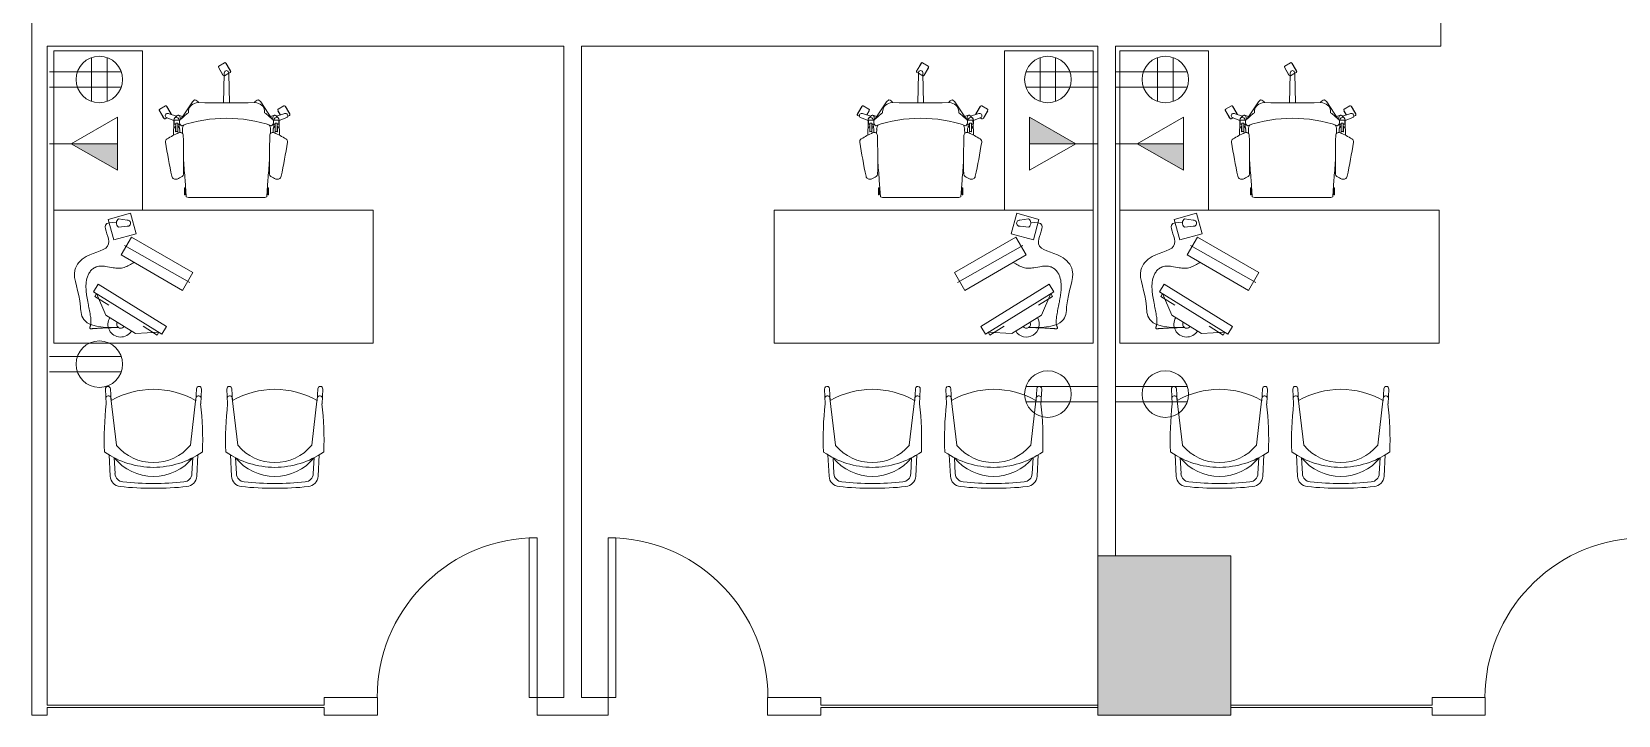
# Model space of a CAD drawing. Header units: inches. Extents: x 1 to 4591, y -953 to 1388.
# Drawn here: x 3631.3 to 3989.2, y -341.2 to -186.9 of the extents above; entities that cross this region are included whole.
import ezdxf

# ---------------------------------------------------------------- set-up
doc = ezdxf.new("R2010")
doc.units = ezdxf.units.IN
doc.header["$MEASUREMENT"] = 0
for name, color, linetype, lineweight in [('4th Floor Revit Background_dwg', 8, 'Continuous', 9), ('8309_BB$0$BB_COL_FILL', 7, 'Continuous', 9), ('A-ANNO-NOTE', 131, 'Continuous', 20), ('A-DOOR', 31, 'Continuous', 9), ('A-EXIST-WALL-INT', 7, 'Continuous', 9), ('A-WALL', 113, 'Continuous', 50), ('I-FURN', 30, 'Continuous', 9), ('I-WALL', 2, 'Continuous', 9)]:
    doc.layers.add(name, color=color, linetype=linetype, lineweight=lineweight)

# ---------------------------------------------------------------- blocks, each defined once
blk = doc.blocks.new('Single-Flush - 36_ x 96_-1532445-4th Floor New Construction - Tel_Data_Elec Plan')
at = {"layer": 'A-DOOR', "color": 250, "lineweight": 20}
for p, q in [((16.25, 2), (16.25, 38.02)), ((18, 38.02), (16.25, 38.02)), ((18, 2), (18, 38.02)), ((18, 2), (16.25, 2))]:
    blk.add_line(p, q, dxfattribs=at)
at = {"layer": 'A-DOOR'}
blk.add_arc((18, 2), 36.07, 92.7812, 180, dxfattribs=at)
blk = doc.blocks.new('Single-Flush - 36_ x 96_-1525938-4th Floor New Construction - Tel_Data_Elec Plan')
at = {"layer": 'A-DOOR', "color": 250, "lineweight": 20}
for p, q in [((16.25, -2), (16.25, -38.02)), ((18, -2), (16.25, -2)), ((18, -2), (18, -38.02)), ((18, -38.02), (16.25, -38.02))]:
    blk.add_line(p, q, dxfattribs=at)
at = {"layer": 'A-DOOR'}
blk.add_arc((18, -2), 36.07, 180, 267.2188, dxfattribs=at)
blk = doc.blocks.new('Office Desk Groups - Office Desk 1-562618-4th Floor New Construction - Tel_Data_Elec Plan')
at = {"layer": 'I-FURN'}
for p, q in [((-36, 36), (-36, 0)), ((-16, 36), (-36, 36)), ((-16, 0), (-16, 36)), ((2.22, 30.42), (1.16, 32.26)), ((1.23, 32.53), (2.52, 33.28)), ((2.79, 33.2), (3.85, 31.37)), ((2.84, 33.12), (2.87, 33.14)), ((2.87, 33.14), (3.84, 31.47)), ((1.17, 32.16), (1.2, 32.18)), ((2.13, 30.49), (1.17, 32.16)), ((2.17, 30.51), (2.13, 30.49)), ((2.28, 24.2), (2.42, 30.74)), ((3.45, 30.9), (2.49, 30.35)), ((3.78, 31.09), (3.45, 30.9)), ((3.6, 24.2), (3.46, 30.74)), ((3.84, 31.47), (3.8, 31.45)), ((-11.16, 20.71), (-12.22, 22.54)), ((-12.2, 22.44), (-12.17, 22.46)), ((-11.24, 20.77), (-12.2, 22.44)), ((-12.14, 22.82), (-10.85, 23.56)), ((-10.58, 23.49), (-9.52, 21.65)), ((-10.53, 23.41), (-10.5, 23.43)), ((-10.5, 23.43), (-9.53, 21.75)), ((-8.31, 21.25), (-9.97, 21.75)), ((-9.53, 21.75), (-9.57, 21.73)), ((-7.32, 20.61), (-4.77, 24.49)), ((-4.77, 24.49), (-4.26, 24.91)), ((10.65, 24.49), (10.13, 24.91)), ((13.2, 20.61), (10.65, 24.49)), ((14.19, 21.25), (15.84, 21.75)), ((15.11, 21.53), (14.53, 22.54)), ((14.54, 22.44), (14.58, 22.46)), ((15.08, 21.51), (14.54, 22.44)), ((14.6, 22.82), (15.89, 23.56)), ((16.16, 23.49), (17.22, 21.65)), ((16.21, 23.41), (16.25, 23.43)), ((16.25, 23.43), (17.21, 21.75)), ((17.21, 21.75), (17.18, 21.73)), ((-11.2, 20.79), (-11.24, 20.77)), ((-10.51, 20.85), (-10.88, 20.63)), ((-8.94, 20.28), (-10.29, 20.75)), ((-9.01, 18.07), (-8.99, 16.92)), ((-8.91, 18.55), (-8.94, 20.36)), ((-8.86, 20.33), (-8.87, 19.4)), ((-8.87, 19.4), (-8.53, 19.4)), ((-7.56, 20.33), (-8.86, 20.33)), ((-8.16, 21.4), (-8.77, 20.78)), ((-8.57, 18.91), (-8.56, 17.65)), ((-8.53, 19.67), (-8.53, 17.7)), ((-8.07, 19.67), (-8.53, 19.67)), ((-8.07, 17.73), (-8.07, 19.67)), ((-8.07, 19.39), (-7.53, 19.39)), ((-8.04, 18.93), (-8.06, 17.7)), ((-6.97, 21.15), (-7.88, 21.44)), ((-7.74, 18.63), (-7.75, 19.39)), ((-7.63, 18.4), (-7.61, 18.07)), ((-7.61, 18.07), (-7.62, 17.56)), ((-7.34, 20.57), (-7.32, 20.61)), ((-6.98, 18.3), (-6.99, 17.3)), ((12.84, 21.15), (13.75, 21.44)), ((12.86, 18.3), (12.87, 17.3)), ((13.22, 20.57), (13.2, 20.61)), ((13.95, 19.39), (13.41, 19.39)), ((13.44, 20.33), (14.73, 20.33)), ((13.5, 18.4), (13.49, 18.07)), ((13.49, 18.07), (13.5, 17.56)), ((13.61, 18.63), (13.62, 19.39)), ((13.91, 18.93), (13.93, 17.7)), ((13.95, 19.67), (14.4, 19.67)), ((13.95, 17.73), (13.95, 19.67)), ((14.03, 21.4), (14.64, 20.78)), ((14.4, 19.67), (14.4, 17.7)), ((14.74, 19.4), (14.4, 19.4)), ((14.44, 18.91), (14.44, 17.65)), ((14.73, 20.33), (14.74, 19.4)), ((14.78, 18.55), (14.81, 20.36)), ((14.81, 20.28), (16.17, 20.75)), ((14.88, 18.07), (14.87, 16.92)), ((17.15, 21.38), (16.69, 21.11)), ((-6.56, 5.03), (-6.41, 5.03)), ((-6.56, 3.46), (-6.56, 5.03)), ((-6.41, 5.03), (-6.41, 3.46)), ((-6.4, 6.79), (-6.13, 3)), ((12.01, 3), (12.28, 6.79)), ((12.28, 5.03), (12.28, 3.46)), ((12.44, 5.03), (12.28, 5.03)), ((12.44, 3.46), (12.44, 5.03)), ((-6.41, 3.46), (-6.56, 3.46)), ((-6.13, 3), (-5.67, 2.87)), ((-5.67, 2.87), (11.55, 2.87)), ((11.55, 2.87), (12.01, 3)), ((12.28, 3.46), (12.44, 3.46)), ((-36, 0), (-16, 0)), ((-36, 0), (-36, -30)), ((36, 0), (-36, 0)), ((-23.75, -2.08), (-18.72, -0.7)), ((-22.48, -6.72), (-23.75, -2.08)), ((-19.46, -2.22), (-21.4, -1.92)), ((-18.72, -0.7), (-17.45, -5.34)), ((36, -30), (36, 0)), ((-17.45, -5.34), (-22.48, -6.72)), ((-21.46, -3.8), (-19.5, -3.62)), ((-20.86, -10.1), (-18.53, -6.07)), ((-18.53, -6.07), (-4.67, -14.07)), ((-7, -18.11), (-20.86, -10.1)), ((-5.33, -16.35), (-20.07, -7.94)), ((-4.67, -14.07), (-7, -18.11)), ((-26.03, -16.73), (-27.08, -18.43)), ((-10.6, -26.26), (-26.03, -16.73)), ((-27.08, -18.43), (-11.65, -27.96)), ((-26.8, -19.46), (-26.42, -18.84)), ((-23.63, -21.42), (-26.8, -19.46)), ((-26.42, -18.84), (-24.3, -23.68)), ((-24.3, -23.68), (-17.59, -27.82)), ((-17.59, -27.82), (-12.31, -27.55)), ((-12.69, -28.17), (-15.87, -26.21)), ((-12.31, -27.55), (-12.69, -28.17)), ((-11.65, -27.96), (-10.6, -26.26)), ((-36, -30), (36, -30)), ((-24.36, -40.36), (-24.19, -43.67)), ((-23.24, -40.3), (-23.1, -43)), ((-23.13, -42.4), (-21.88, -53.04)), ((-3.95, -42.4), (-5.2, -53.04)), ((-3.84, -40.3), (-3.98, -43)), ((-2.72, -40.36), (-2.89, -43.67)), ((3.02, -40.36), (3.19, -43.67)), ((4.14, -40.3), (4.28, -43)), ((4.25, -42.4), (5.5, -53.04)), ((23.42, -42.4), (22.17, -53.04)), ((23.53, -40.3), (23.39, -43)), ((24.66, -40.36), (24.48, -43.67)), ((-23.56, -55.25), (-23.31, -60.03)), ((-22.4, -55.89), (-22.21, -59.45)), ((-4.68, -55.89), (-4.87, -59.45)), ((-3.52, -55.25), (-3.77, -60.03)), ((3.82, -55.25), (4.07, -60.03)), ((4.98, -55.89), (5.16, -59.45)), ((22.7, -55.89), (22.51, -59.45)), ((23.85, -55.25), (23.61, -60.03))]:
    blk.add_line(p, q, dxfattribs=at)
for centre, radius, start, end in [((1.33, 32.36), 0.2, 120, 210), ((2.62, 33.1), 0.2, 30, 120.1357), ((2.39, 30.52), 0.2, 209.8466, 275.235), ((2.39, 30.52), 0.2, 275.235, 299.8607), ((3.94, 30.71), 1.53, 164.4505, 178.7927), ((3.03, 30.97), 0.583, 134.254, 164.4505), ((2.94, 31.06), 0.445, 45.7229, 134.2771), ((2.84, 30.97), 0.583, 15.5495, 45.746), ((1.93, 30.71), 1.53, 1.2073, 15.5495), ((3.68, 31.27), 0.2, 299.8643, 30), ((-12.04, 22.64), 0.2, 119.832, 210), ((-10.43, 21.35), 0.445, 117.8208, 206.0638), ((-10.75, 23.39), 0.2, 30, 120), ((-10.37, 21.23), 0.583, 87.4248, 117.8208), ((-10.41, 20.28), 1.53, 73.2073, 87.502), ((-9.69, 21.55), 0.2, 15.1327, 29.8705), ((-2.8, 17.21), 5.54, 121.0187, 133.18), ((-20.88, 22.9), 15.26, 356.4473, 358.5687), ((-3.38, 22.1), 2.29, 134.5977, 169.3918), ((-3.26, 21.43), 2.87, 95.705, 127.0086), ((-4.41, 23.8), 1.12, 25.6219, 82.0752), ((2.94, 269.32), 245.12, 268.4848, 271.5152), ((10.28, 23.8), 1.12, 97.9248, 154.3781), ((9.13, 21.43), 2.87, 52.9914, 84.295), ((9.26, 22.1), 2.29, 10.6082, 45.4023), ((26.76, 22.9), 15.26, 181.4313, 183.5527), ((8.67, 17.21), 5.54, 46.82, 58.9813), ((14.7, 22.64), 0.2, 119.8879, 210), ((16.29, 20.28), 1.53, 92.498, 106.7927), ((15.99, 23.39), 0.2, 30, 120), ((16.25, 21.23), 0.583, 62.1792, 92.5752), ((16.31, 21.35), 0.445, 333.9362, 62.1792), ((17.05, 21.55), 0.2, 300, 30.2094), ((-10.98, 20.81), 0.2, 210, 299.888), ((-10.31, 21.41), 0.583, 206.0911, 236.3507), ((-9.79, 22.2), 1.53, 236.4124, 250.7927), ((-8.12, 18.14), 0.887, 120.1857, 184.8367), ((-8.34, 20.37), 0.593, 84.0219, 180.9117), ((-8.42, 20.31), 0.657, 1.3207, 77.9642), ((-7.98, 21.13), 0.323, 29.6621, 124.4716), ((-8.55, 18.11), 0.971, 17.6225, 57.9495), ((-8.44, 20.75), 0.922, 9.6607, 36.4682), ((-6.62, 19.89), 1.04, 148.1398, 233.8639), ((-8.76, 20.66), 1.25, 346.3769, 10.9189), ((-10.83, 25.13), 5.75, 305.3709, 317.4948), ((2.94, -10.67), 31.42, 71.1164, 108.8836), ((-5.15, 18.21), 1.84, 146.599, 177.2887), ((16.71, 25.13), 5.75, 222.5052, 234.6291), ((11.03, 18.21), 1.84, 2.7113, 33.401), ((12.49, 19.89), 1.04, 306.1361, 31.8602), ((14.63, 20.66), 1.25, 169.0811, 193.6231), ((14.31, 20.75), 0.922, 143.5318, 170.3393), ((14.43, 18.11), 0.971, 122.0505, 162.3775), ((13.85, 21.13), 0.323, 55.5284, 150.3379), ((14.29, 20.31), 0.657, 102.0358, 178.6793), ((14.22, 20.37), 0.593, 359.0883, 95.9781), ((14, 18.14), 0.887, 355.1633, 59.8143), ((15.66, 22.2), 1.53, 289.2073, 303.5114), ((16.19, 21.41), 0.583, 303.4497, 333.9089), ((-10.08, 15.44), 0.749, 121.5732, 189.0231), ((163.02, 43.86), 176.17, 189.3216, 191.8621), ((4.23, -7.95), 28.17, 115.3981, 121.4567), ((-8.27, 17.21), 0.533, 66.9672, 123.7509), ((-8.27, 17.27), 0.5, 67.0573, 121.4674), ((-7.54, 16.85), 0.711, 2.0473, 115.4842), ((-162.31, 11.32), 155.58, 358.8191, 2.0473), ((168.19, 11.32), 155.58, 177.9527, 181.1809), ((13.42, 16.85), 0.711, 64.5158, 177.9527), ((1.64, -7.95), 28.17, 58.5497, 64.6019), ((14.14, 17.21), 0.533, 56.2491, 113.0328), ((14.14, 17.27), 0.5, 58.5326, 112.9427), ((-157.15, 43.86), 176.17, 348.1407, 350.6784), ((15.95, 15.44), 0.749, 350.9769, 58.6662), ((258.68, 28.75), 265.99, 183.7702, 184.7367), ((-252.8, 28.75), 265.99, 355.2633, 356.2298), ((-8.54, 7.83), 0.859, 192.1424, 292.8427), ((-12.14, 16.39), 10.15, 292.7913, 299.9233), ((-7.38, 8.13), 0.615, 299.9233, 358.8191), ((13.26, 8.13), 0.615, 181.1809, 240.0767), ((18.01, 16.39), 10.15, 240.0767, 247.2087), ((14.42, 7.83), 0.859, 247.1573, 348.4211), ((-5.85, 5.21), 0.589, 197.5488, 225.5119), ((-5.85, 3.28), 0.589, 125.1062, 162.4512), ((11.72, 3.28), 0.589, 17.5488, 54.8938), ((11.72, 5.21), 0.589, 314.4881, 342.4512), ((-20.73, -2.88), 1.17, 124.8247, 231.514), ((-19.4, -2.93), 0.703, 261.9725, 94.3662), ((-20.94, -25.75), 2.88, 148.3037, 328.3037), ((-20.94, -25.75), 0.885, 148.3037, 328.3037), ((-23.8, -40.33), 0.562, 2.9778, 182.9778), ((-23.69, -42.45), 0.572, 355.8841, 161.2764), ((-13.54, -59.54), 19.11, 60.1223, 119.8777), ((-3.39, -42.44), 0.567, 14.9433, 184.8841), ((-3.28, -40.33), 0.562, 357.0222, 177.0222), ((3.58, -40.33), 0.562, 2.9778, 182.9778), ((3.68, -42.45), 0.572, 355.8841, 161.2764), ((13.84, -59.54), 19.11, 60.1223, 119.8777), ((23.98, -42.44), 0.567, 14.9433, 184.8841), ((24.09, -40.33), 0.563, 357.0222, 177.0222), ((47.43, -51.82), 72.08, 173.5103, 182.1673), ((-74.51, -51.82), 72.08, 357.8327, 6.4897), ((74.81, -51.82), 72.08, 173.5103, 182.1673), ((-47.14, -51.82), 72.08, 357.8327, 6.4897), ((-21.75, -53.03), 0.125, 186.4009, 220.1387), ((-13.53, -46.09), 10.88, 220.1387, 269.938), ((-13.55, -46.09), 10.88, 270.062, 319.8613), ((-5.33, -53.03), 0.125, 319.8613, 353.5991), ((5.62, -53.03), 0.125, 186.4009, 220.1387), ((13.85, -46.09), 10.88, 220.1387, 269.938), ((13.82, -46.09), 10.88, 270.062, 319.8613), ((22.05, -53.03), 0.125, 319.8613, 353.5991), ((-24.47, -54.52), 0.125, 190.6864, 235.967), ((-13.34, -38.03), 20.02, 235.967, 269.4206), ((-13.4, -48.43), 11.69, 219.6744, 269.3381), ((-13.74, -38.03), 20.02, 270.5794, 304.033), ((-13.67, -48.43), 11.69, 270.6619, 320.3256), ((-2.6, -54.52), 0.125, 304.033, 349.3136), ((2.9, -54.52), 0.125, 190.6864, 235.967), ((14.04, -38.03), 20.02, 235.967, 269.4206), ((13.97, -48.43), 11.69, 219.6744, 269.3381), ((13.63, -38.03), 20.02, 270.5794, 304.033), ((13.7, -48.43), 11.69, 270.6619, 320.3256), ((24.77, -54.52), 0.125, 304.033, 349.3136), ((-20.81, -59.91), 2.5, 182.9778, 264.2145), ((-20.22, -59.35), 2, 182.9778, 264.2191), ((-6.86, -59.35), 2, 275.7809, 357.0222), ((-6.27, -59.91), 2.5, 275.7855, 357.0222), ((6.56, -59.91), 2.5, 182.9778, 264.2145), ((7.16, -59.35), 2, 182.9778, 264.2191), ((20.51, -59.35), 2, 275.7809, 357.0222), ((21.11, -59.91), 2.5, 275.7855, 357.0222), ((-13.44, 12.82), 75.59, 264.2145, 269.9285), ((-13.44, 7.53), 69.22, 264.2191, 269.9219), ((-13.63, 7.53), 69.22, 270.0781, 275.7809), ((-13.63, 12.82), 75.59, 270.0715, 275.7855), ((13.93, 12.82), 75.59, 264.2145, 269.9285), ((13.93, 7.53), 69.22, 264.2191, 269.9219), ((13.74, 7.53), 69.22, 270.0781, 275.7809), ((13.74, 12.82), 75.59, 270.0715, 275.7855)]:
    blk.add_arc(centre, radius, start, end, dxfattribs=at)
for points, knots in [([(-21.43, -26.49), (-30.11, -26.7), (-29.36, -19.53), (-32.64, -14.29), (-28.66, -9.55), (-21.77, -8.98), (-25.67, -2.68), (-23.02, -2.75), (-21.9, -2.85)], [0, 0, 0, 0, 4.203758, 11.310205, 15.301003, 21.109862, 25.639067, 29.008441, 29.008441, 29.008441, 29.008441]), ([(-21.43, -26.49), (-21.7, -26.49), (-22.24, -26.5), (-23.05, -26.52), (-23.85, -26.55), (-24.52, -26.57), (-25.06, -26.6), (-25.47, -26.62), (-25.87, -26.65), (-26.2, -26.67), (-26.47, -26.68), (-26.67, -26.7), (-26.88, -26.71), (-27.08, -26.73), (-27.25, -26.74), (-27.38, -26.74), (-27.48, -26.74), (-27.58, -26.74), (-27.67, -26.74), (-27.74, -26.74), (-27.79, -26.74), (-27.83, -26.73), (-27.86, -26.71), (-27.87, -26.7), (-27.89, -26.69), (-27.91, -26.66), (-27.92, -26.63), (-27.93, -26.61), (-27.93, -26.6), (-27.93, -26.57), (-27.92, -26.54), (-27.91, -26.5), (-27.88, -26.44), (-27.86, -26.37), (-27.83, -26.29), (-27.8, -26.21), (-27.77, -26.13), (-27.75, -26.05), (-27.72, -25.97), (-27.7, -25.86), (-27.66, -25.66), (-27.63, -25.38), (-27.63, -25.03), (-27.65, -24.69), (-27.68, -24.35), (-27.74, -23.9), (-27.84, -23.33), (-27.96, -22.66), (-28.09, -21.99), (-28.23, -21.28), (-28.38, -20.54), (-28.52, -19.76), (-28.64, -18.98), (-28.73, -18.19), (-28.78, -17.4), (-28.75, -16.34), (-28.56, -15.26), (-28.12, -14.24), (-27.6, -13.53), (-27.02, -13.07), (-26.5, -12.81), (-25.94, -12.64), (-25.21, -12.58), (-24.04, -12.7), (-22.99, -12.95), (-22, -13.09), (-21.48, -13.12), (-21.07, -13.1), (-20.66, -13.04), (-20.16, -12.92), (-19.58, -12.7), (-18.84, -12.33), (-18.31, -12.01), (-17.96, -11.78)], [0, 0, 0, 0, 0.067284, 0.134569, 0.201853, 0.269138, 0.30278, 0.336422, 0.370065, 0.403707, 0.420528, 0.437349, 0.45417, 0.470991, 0.487812, 0.496223, 0.504633, 0.513044, 0.521455, 0.52566, 0.529865, 0.53407, 0.536173, 0.537224, 0.538276, 0.541842, 0.545408, 0.546299, 0.547191, 0.548974, 0.55254, 0.556106, 0.559673, 0.566805, 0.573937, 0.581069, 0.588202, 0.595334, 0.602466, 0.609598, 0.623863, 0.652392, 0.680921, 0.70945, 0.737979, 0.766508, 0.823567, 0.880625, 0.937683, 0.994741, 1.060748, 1.126755, 1.192761, 1.258768, 1.324774, 1.390781, 1.522794, 1.595685, 1.668576, 1.741467, 1.777913, 1.814358, 1.887249, 1.96014, 2.105922, 2.157559, 2.209196, 2.235015, 2.260833, 2.312471, 2.364108, 2.415745, 2.519019, 2.519019, 2.519019, 2.519019])]:
    blk.add_open_spline(points, degree=3, knots=knots, dxfattribs=at)
blk = doc.blocks.new('Office Desk Groups - Office Desk 1-1537641-4th Floor New Construction - Tel_Data_Elec Plan')
at = {"layer": 'I-FURN'}
for p, q in [((-23.56, 55.25), (-23.31, 60.03)), ((-22.4, 55.89), (-22.21, 59.45)), ((-4.68, 55.89), (-4.87, 59.45)), ((-3.52, 55.25), (-3.77, 60.03)), ((3.82, 55.25), (4.07, 60.03)), ((4.98, 55.89), (5.16, 59.45)), ((22.7, 55.89), (22.51, 59.45)), ((23.85, 55.25), (23.61, 60.03)), ((-23.13, 42.4), (-21.88, 53.04)), ((-3.95, 42.4), (-5.2, 53.04)), ((4.25, 42.4), (5.5, 53.04)), ((23.42, 42.4), (22.17, 53.04)), ((-24.36, 40.36), (-24.19, 43.67)), ((-23.24, 40.3), (-23.1, 43)), ((-3.84, 40.3), (-3.98, 43)), ((-2.72, 40.36), (-2.89, 43.67)), ((3.02, 40.36), (3.19, 43.67)), ((4.14, 40.3), (4.28, 43)), ((23.53, 40.3), (23.39, 43)), ((24.66, 40.36), (24.48, 43.67)), ((-36, 0), (-36, 30)), ((-36, 30), (36, 30)), ((36, 30), (36, 0)), ((-27.08, 18.43), (-11.65, 27.96)), ((-10.6, 26.26), (-26.03, 16.73)), ((-24.3, 23.68), (-17.59, 27.82)), ((-17.59, 27.82), (-12.31, 27.55)), ((-12.69, 28.17), (-15.87, 26.21)), ((-12.31, 27.55), (-12.69, 28.17)), ((-11.65, 27.96), (-10.6, 26.26)), ((-26.42, 18.84), (-24.3, 23.68)), ((-26.03, 16.73), (-27.08, 18.43)), ((-23.63, 21.42), (-26.8, 19.46)), ((-26.8, 19.46), (-26.42, 18.84)), ((-7, 18.11), (-20.86, 10.1)), ((-4.67, 14.07), (-7, 18.11)), ((-5.33, 16.35), (-20.07, 7.94)), ((-18.53, 6.07), (-4.67, 14.07)), ((-20.86, 10.1), (-18.53, 6.07)), ((-22.48, 6.72), (-23.75, 2.08)), ((-17.45, 5.34), (-22.48, 6.72)), ((-21.46, 3.8), (-19.5, 3.62)), ((-18.72, 0.7), (-17.45, 5.34)), ((-36, -36), (-36, 0)), ((-36, 0), (-16, 0)), ((36, 0), (-36, 0)), ((-23.75, 2.08), (-18.72, 0.7)), ((-19.46, 2.22), (-21.4, 1.92)), ((-16, 0), (-16, -36)), ((-6.56, -3.46), (-6.56, -5.03)), ((-6.41, -3.46), (-6.56, -3.46)), ((-6.41, -5.03), (-6.41, -3.46)), ((-6.4, -6.79), (-6.13, -3)), ((-6.13, -3), (-5.67, -2.87)), ((-5.67, -2.87), (11.55, -2.87)), ((11.55, -2.87), (12.01, -3)), ((12.01, -3), (12.28, -6.79)), ((12.28, -5.03), (12.28, -3.46)), ((12.28, -3.46), (12.44, -3.46)), ((12.44, -3.46), (12.44, -5.03)), ((-6.56, -5.03), (-6.41, -5.03)), ((12.44, -5.03), (12.28, -5.03)), ((-9.01, -18.07), (-8.99, -16.92)), ((-8.57, -18.91), (-8.56, -17.65)), ((-8.53, -19.67), (-8.53, -17.7)), ((-8.07, -17.73), (-8.07, -19.67)), ((-8.04, -18.93), (-8.06, -17.7)), ((-7.61, -18.07), (-7.62, -17.56)), ((-6.98, -18.3), (-6.99, -17.3)), ((12.86, -18.3), (12.87, -17.3)), ((13.49, -18.07), (13.5, -17.56)), ((13.91, -18.93), (13.93, -17.7)), ((13.95, -17.73), (13.95, -19.67)), ((14.4, -19.67), (14.4, -17.7)), ((14.44, -18.91), (14.44, -17.65)), ((14.88, -18.07), (14.87, -16.92)), ((-11.16, -20.71), (-12.22, -22.54)), ((-11.24, -20.77), (-12.2, -22.44)), ((-11.2, -20.79), (-11.24, -20.77)), ((-10.51, -20.85), (-10.88, -20.63)), ((-8.94, -20.28), (-10.29, -20.75)), ((-8.31, -21.25), (-9.97, -21.75)), ((-8.91, -18.55), (-8.94, -20.36)), ((-8.87, -19.4), (-8.53, -19.4)), ((-8.86, -20.33), (-8.87, -19.4)), ((-7.56, -20.33), (-8.86, -20.33)), ((-8.16, -21.4), (-8.77, -20.78)), ((-8.07, -19.67), (-8.53, -19.67)), ((-8.07, -19.39), (-7.53, -19.39)), ((-6.97, -21.15), (-7.88, -21.44)), ((-7.74, -18.63), (-7.75, -19.39)), ((-7.63, -18.4), (-7.61, -18.07)), ((-7.34, -20.57), (-7.32, -20.61)), ((-7.32, -20.61), (-4.77, -24.49)), ((13.2, -20.61), (10.65, -24.49)), ((12.84, -21.15), (13.75, -21.44)), ((13.22, -20.57), (13.2, -20.61)), ((13.95, -19.39), (13.41, -19.39)), ((13.44, -20.33), (14.73, -20.33)), ((13.5, -18.4), (13.49, -18.07)), ((13.61, -18.63), (13.62, -19.39)), ((13.95, -19.67), (14.4, -19.67)), ((14.03, -21.4), (14.64, -20.78)), ((14.19, -21.25), (15.84, -21.75)), ((14.74, -19.4), (14.4, -19.4)), ((14.73, -20.33), (14.74, -19.4)), ((14.78, -18.55), (14.81, -20.36)), ((14.81, -20.28), (16.17, -20.75)), ((17.15, -21.38), (16.69, -21.11)), ((-12.2, -22.44), (-12.17, -22.46)), ((-12.14, -22.82), (-10.85, -23.56)), ((-10.58, -23.49), (-9.52, -21.65)), ((-10.53, -23.41), (-10.5, -23.43)), ((-10.5, -23.43), (-9.53, -21.75)), ((-9.53, -21.75), (-9.57, -21.73)), ((-4.77, -24.49), (-4.26, -24.91)), ((2.28, -24.2), (2.42, -30.74)), ((3.6, -24.2), (3.46, -30.74)), ((10.65, -24.49), (10.13, -24.91)), ((15.11, -21.53), (14.53, -22.54)), ((15.08, -21.51), (14.54, -22.44)), ((14.54, -22.44), (14.58, -22.46)), ((14.6, -22.82), (15.89, -23.56)), ((16.16, -23.49), (17.22, -21.65)), ((16.21, -23.41), (16.25, -23.43)), ((16.25, -23.43), (17.21, -21.75)), ((17.21, -21.75), (17.18, -21.73)), ((2.22, -30.42), (1.16, -32.26)), ((2.13, -30.49), (1.17, -32.16)), ((1.17, -32.16), (1.2, -32.18)), ((2.17, -30.51), (2.13, -30.49)), ((3.45, -30.9), (2.49, -30.35)), ((2.79, -33.2), (3.85, -31.37)), ((2.87, -33.14), (3.84, -31.47)), ((3.78, -31.09), (3.45, -30.9)), ((3.84, -31.47), (3.8, -31.45)), ((1.23, -32.53), (2.52, -33.28)), ((2.84, -33.12), (2.87, -33.14)), ((-16, -36), (-36, -36))]:
    blk.add_line(p, q, dxfattribs=at)
for centre, radius, start, end in [((-20.81, 59.91), 2.5, 95.7855, 177.0222), ((-20.22, 59.35), 2, 95.7809, 177.0222), ((-13.44, -12.82), 75.59, 90.0715, 95.7855), ((-13.44, -7.53), 69.22, 90.0781, 95.7809), ((-13.63, -12.82), 75.59, 84.2145, 89.9285), ((-13.63, -7.53), 69.22, 84.2191, 89.9219), ((-6.86, 59.35), 2, 2.9778, 84.2191), ((-6.27, 59.91), 2.5, 2.9778, 84.2145), ((6.56, 59.91), 2.5, 95.7855, 177.0222), ((7.16, 59.35), 2, 95.7809, 177.0222), ((13.93, -12.82), 75.59, 90.0715, 95.7855), ((13.93, -7.53), 69.22, 90.0781, 95.7809), ((13.74, -12.82), 75.59, 84.2145, 89.9285), ((13.74, -7.53), 69.22, 84.2191, 89.9219), ((20.51, 59.35), 2, 2.9778, 84.2191), ((21.11, 59.91), 2.5, 2.9778, 84.2145), ((-13.34, 38.03), 20.02, 90.5794, 124.033), ((-13.4, 48.43), 11.69, 90.6619, 140.3256), ((-13.67, 48.43), 11.69, 39.6744, 89.3381), ((-13.74, 38.03), 20.02, 55.967, 89.4206), ((14.04, 38.03), 20.02, 90.5794, 124.033), ((13.97, 48.43), 11.69, 90.6619, 140.3256), ((13.7, 48.43), 11.69, 39.6744, 89.3381), ((13.63, 38.03), 20.02, 55.967, 89.4206), ((47.43, 51.82), 72.08, 177.8327, 186.4897), ((-24.47, 54.52), 0.125, 124.033, 169.3136), ((-13.53, 46.09), 10.88, 90.062, 139.8613), ((-13.55, 46.09), 10.88, 40.1387, 89.938), ((-74.51, 51.82), 72.08, 353.5103, 2.1673), ((-2.6, 54.52), 0.125, 10.6864, 55.967), ((74.81, 51.82), 72.08, 177.8327, 186.4897), ((2.9, 54.52), 0.125, 124.033, 169.3136), ((13.85, 46.09), 10.88, 90.062, 139.8613), ((13.82, 46.09), 10.88, 40.1387, 89.938), ((-47.14, 51.82), 72.08, 353.5103, 2.1673), ((24.77, 54.52), 0.125, 10.6864, 55.967), ((-21.75, 53.03), 0.125, 139.8613, 173.5991), ((-5.33, 53.03), 0.125, 6.4009, 40.1387), ((5.62, 53.03), 0.125, 139.8613, 173.5991), ((22.05, 53.03), 0.125, 6.4009, 40.1387), ((-13.54, 59.54), 19.11, 240.1223, 299.8777), ((13.84, 59.54), 19.11, 240.1223, 299.8777), ((-23.8, 40.33), 0.562, 177.0222, 357.0222), ((-23.69, 42.45), 0.572, 198.7236, 4.1159), ((-3.39, 42.44), 0.567, 175.1159, 345.0567), ((-3.28, 40.33), 0.562, 182.9778, 2.9778), ((3.58, 40.33), 0.562, 177.0222, 357.0222), ((3.68, 42.45), 0.572, 198.7236, 4.1159), ((23.98, 42.44), 0.567, 175.1159, 345.0567), ((24.09, 40.33), 0.563, 182.9778, 2.9778), ((-20.94, 25.75), 2.88, 31.6963, 211.6963), ((-20.94, 25.75), 0.885, 31.6963, 211.6963), ((-20.73, 2.88), 1.17, 128.486, 235.1753), ((-19.4, 2.93), 0.703, 265.6338, 98.0275), ((-5.85, -3.28), 0.589, 197.5488, 234.8938), ((11.72, -3.28), 0.589, 305.1062, 342.4512), ((-8.54, -7.83), 0.859, 67.1573, 167.8576), ((-12.14, -16.39), 10.15, 60.0767, 67.2087), ((258.68, -28.75), 265.99, 175.2633, 176.2298), ((-5.85, -5.21), 0.589, 134.4881, 162.4512), ((11.72, -5.21), 0.589, 17.5488, 45.5119), ((-252.8, -28.75), 265.99, 3.7702, 4.7367), ((18.01, -16.39), 10.15, 112.7913, 119.9233), ((14.42, -7.83), 0.859, 11.5789, 112.8427), ((163.02, -43.86), 176.17, 168.1379, 170.6784), ((-7.38, -8.13), 0.615, 1.1809, 60.0767), ((-162.31, -11.32), 155.58, 357.9527, 1.1809), ((168.19, -11.32), 155.58, 178.8191, 182.0473), ((13.26, -8.13), 0.615, 119.9233, 178.8191), ((-157.15, -43.86), 176.17, 9.3216, 11.8593), ((-10.08, -15.44), 0.749, 170.9769, 238.4268), ((4.23, 7.95), 28.17, 238.5433, 244.6019), ((-8.27, -17.21), 0.533, 236.2491, 293.0328), ((-8.27, -17.27), 0.5, 238.5326, 292.9427), ((-7.54, -16.85), 0.711, 244.5158, 357.9527), ((13.42, -16.85), 0.711, 182.0473, 295.4842), ((1.64, 7.95), 28.17, 295.3981, 301.4503), ((14.14, -17.21), 0.533, 246.9672, 303.7509), ((14.14, -17.27), 0.5, 247.0573, 301.4674), ((15.95, -15.44), 0.749, 301.3338, 9.0231), ((-10.98, -20.81), 0.2, 60.112, 150), ((-10.43, -21.35), 0.445, 153.9362, 242.1792), ((-10.31, -21.41), 0.583, 123.6493, 153.9089), ((-9.79, -22.2), 1.53, 109.2073, 123.5876), ((-8.12, -18.14), 0.887, 175.1633, 239.8143), ((-8.34, -20.37), 0.593, 179.0883, 275.9781), ((-8.42, -20.31), 0.657, 282.0358, 358.6793), ((-7.98, -21.13), 0.323, 235.5284, 330.3379), ((-8.55, -18.11), 0.971, 302.0505, 342.3775), ((-8.44, -20.75), 0.922, 323.5318, 350.3393), ((-6.62, -19.89), 1.04, 126.1361, 211.8602), ((-8.76, -20.66), 1.25, 349.0811, 13.6231), ((-10.83, -25.13), 5.75, 42.5052, 54.6291), ((2.94, 10.67), 31.42, 251.1164, 288.8836), ((-5.15, -18.21), 1.84, 182.7113, 213.401), ((-2.8, -17.21), 5.54, 226.82, 238.9813), ((8.67, -17.21), 5.54, 301.0187, 313.18), ((16.71, -25.13), 5.75, 125.3709, 137.4948), ((11.03, -18.21), 1.84, 326.599, 357.2887), ((12.49, -19.89), 1.04, 328.1398, 53.8639), ((14.63, -20.66), 1.25, 166.3769, 190.9189), ((14.31, -20.75), 0.922, 189.6607, 216.4682), ((14.43, -18.11), 0.971, 197.6225, 237.9495), ((13.85, -21.13), 0.323, 209.6621, 304.4716), ((14.29, -20.31), 0.657, 181.3207, 257.9642), ((14.22, -20.37), 0.593, 264.0219, 0.9117), ((14, -18.14), 0.887, 300.1857, 4.8367), ((15.66, -22.2), 1.53, 56.4886, 70.7927), ((16.19, -21.41), 0.583, 26.0911, 56.5503), ((16.31, -21.35), 0.445, 297.8208, 26.0638), ((17.05, -21.55), 0.2, 329.7906, 60), ((-12.04, -22.64), 0.2, 150, 240.168), ((-10.75, -23.39), 0.2, 240, 330), ((-10.37, -21.23), 0.583, 242.1792, 272.5752), ((-10.41, -20.28), 1.53, 272.498, 286.7927), ((-9.69, -21.55), 0.2, 330.1295, 344.8673), ((-20.88, -22.9), 15.26, 1.4313, 3.5527), ((-3.38, -22.1), 2.29, 190.6082, 225.4023), ((-3.26, -21.43), 2.87, 232.9914, 264.295), ((-4.41, -23.8), 1.12, 277.9248, 334.3781), ((2.94, -269.32), 245.12, 88.4848, 91.5152), ((10.28, -23.8), 1.12, 205.6219, 262.0752), ((9.13, -21.43), 2.87, 275.705, 307.0086), ((9.26, -22.1), 2.29, 314.5977, 349.3918), ((26.76, -22.9), 15.26, 176.4473, 178.5687), ((14.7, -22.64), 0.2, 150, 240.1121), ((16.29, -20.28), 1.53, 253.2073, 267.502), ((15.99, -23.39), 0.2, 240, 330), ((16.25, -21.23), 0.583, 267.4248, 297.8208), ((2.39, -30.52), 0.2, 84.765, 150.1534), ((2.39, -30.52), 0.2, 60.1393, 84.765), ((3.94, -30.71), 1.53, 181.2073, 195.5495), ((3.03, -30.97), 0.583, 195.5495, 225.746), ((2.94, -31.06), 0.445, 225.7229, 314.2771), ((2.84, -30.97), 0.583, 314.254, 344.4505), ((1.93, -30.71), 1.53, 344.4505, 358.7927), ((3.68, -31.27), 0.2, 330, 60.1357), ((1.33, -32.36), 0.2, 150, 240), ((2.62, -33.1), 0.2, 239.8643, 330)]:
    blk.add_arc(centre, radius, start, end, dxfattribs=at)
for points, knots in [([(-21.43, 26.49), (-30.11, 26.7), (-29.36, 19.53), (-32.64, 14.29), (-28.66, 9.55), (-21.77, 8.98), (-25.67, 2.68), (-23.02, 2.75), (-21.9, 2.85)], [0, 0, 0, 0, 4.203758, 11.310205, 15.301003, 21.109862, 25.639067, 29.008441, 29.008441, 29.008441, 29.008441]), ([(-21.43, 26.49), (-21.7, 26.49), (-22.24, 26.5), (-23.05, 26.52), (-23.85, 26.55), (-24.52, 26.57), (-25.06, 26.6), (-25.47, 26.62), (-25.87, 26.65), (-26.2, 26.67), (-26.47, 26.68), (-26.67, 26.7), (-26.88, 26.71), (-27.08, 26.73), (-27.25, 26.74), (-27.38, 26.74), (-27.48, 26.74), (-27.58, 26.74), (-27.67, 26.74), (-27.74, 26.74), (-27.79, 26.74), (-27.83, 26.73), (-27.86, 26.71), (-27.87, 26.7), (-27.89, 26.69), (-27.91, 26.66), (-27.92, 26.63), (-27.93, 26.61), (-27.93, 26.6), (-27.93, 26.57), (-27.92, 26.54), (-27.91, 26.5), (-27.88, 26.44), (-27.86, 26.37), (-27.83, 26.29), (-27.8, 26.21), (-27.77, 26.13), (-27.75, 26.05), (-27.72, 25.97), (-27.7, 25.86), (-27.66, 25.66), (-27.63, 25.38), (-27.63, 25.03), (-27.65, 24.69), (-27.68, 24.35), (-27.74, 23.9), (-27.84, 23.33), (-27.96, 22.66), (-28.09, 21.99), (-28.23, 21.28), (-28.38, 20.54), (-28.52, 19.76), (-28.64, 18.98), (-28.73, 18.19), (-28.78, 17.4), (-28.75, 16.34), (-28.56, 15.26), (-28.12, 14.24), (-27.6, 13.53), (-27.02, 13.07), (-26.5, 12.81), (-25.94, 12.64), (-25.21, 12.58), (-24.04, 12.7), (-22.99, 12.95), (-22, 13.09), (-21.48, 13.12), (-21.07, 13.1), (-20.66, 13.04), (-20.16, 12.92), (-19.58, 12.7), (-18.84, 12.33), (-18.31, 12.01), (-17.96, 11.78)], [0, 0, 0, 0, 0.067284, 0.134569, 0.201853, 0.269138, 0.30278, 0.336422, 0.370065, 0.403707, 0.420528, 0.437349, 0.45417, 0.470991, 0.487812, 0.496223, 0.504633, 0.513044, 0.521455, 0.52566, 0.529865, 0.53407, 0.536173, 0.537224, 0.538276, 0.541842, 0.545408, 0.546299, 0.547191, 0.548974, 0.55254, 0.556106, 0.559673, 0.566805, 0.573937, 0.581069, 0.588202, 0.595334, 0.602466, 0.609598, 0.623863, 0.652392, 0.680921, 0.70945, 0.737979, 0.766508, 0.823567, 0.880625, 0.937683, 0.994741, 1.060748, 1.126755, 1.192761, 1.258768, 1.324774, 1.390781, 1.522794, 1.595685, 1.668576, 1.741467, 1.777913, 1.814358, 1.887249, 1.96014, 2.105922, 2.157559, 2.209196, 2.235015, 2.260833, 2.312471, 2.364108, 2.415745, 2.519019, 2.519019, 2.519019, 2.519019])]:
    blk.add_open_spline(points, degree=3, knots=knots, dxfattribs=at)
blk = doc.blocks.new('4th Floor Revit Background_dwg-1506688-4th Floor New Construction - Tel_Data_Elec Plan')
at = {"layer": '8309_BB$0$BB_COL_FILL'}
blk.add_hatch(color=256, dxfattribs=at).paths.add_polyline_path([(2328.34, 499.78), (2354.34, 499.78), (2354.34, 535.78), (2324.34, 535.78), (2324.34, 499.78)], flags=0)
for p, q in [((2354.34, 535.78), (2324.34, 535.78)), ((2324.34, 535.78), (2324.34, 499.78)), ((2354.34, 499.78), (2354.34, 535.78)), ((2324.34, 499.78), (2328.34, 499.78)), ((2328.34, 499.78), (2354.34, 499.78))]:
    blk.add_line(p, q, dxfattribs=at)
at = {"layer": 'A-EXIST-WALL-INT'}
for p, q in [((2324.34, 535.78), (2324.34, 502.03)), ((2324.34, 501.53), (2324.34, 499.78))]:
    blk.add_line(p, q, dxfattribs=at)
at = {"layer": 'A-EXIST-WALL-INT', "flags": 128}
for points in [[(2354.34, 502.03), (2354.34, 535.78), (2328.34, 535.78)], [(2324.34, 499.78), (2354.34, 499.78), (2354.34, 501.53)]]:
    blk.add_lwpolyline(points, dxfattribs=at)

msp = doc.modelspace()

# ---------------------------------------------------------------- hatches: boundary and pattern name
at = {"layer": 'A-ANNO-NOTE', "lineweight": 9}
for points in [[(3866.89, -212.21), (3856.44, -206.21), (3856.44, -212.21)], [(3650.72, -218.21), (3650.72, -212.21), (3640.26, -212.21)], [(3891.19, -218.21), (3891.19, -212.21), (3880.73, -212.21)]]:
    msp.add_hatch(color=256, dxfattribs=at).paths.add_polyline_path(points, flags=0)

# ---------------------------------------------------------------- linework, layer by layer
at = {"layer": 'A-ANNO-NOTE'}
for p, q in [((3644.84, -202.67), (3644.84, -192.77)), ((3648.33, -202.67), (3648.33, -192.77)), ((3858.83, -192.77), (3858.83, -202.67)), ((3862.31, -192.77), (3862.31, -202.67)), ((3885.32, -202.67), (3885.32, -192.77)), ((3888.8, -202.67), (3888.8, -192.77)), ((3635.34, -195.98), (3651.54, -195.98)), ((3871.81, -195.98), (3855.61, -195.98)), ((3875.81, -195.98), (3892.01, -195.98)), ((3635.34, -199.46), (3651.54, -199.46)), ((3871.81, -199.46), (3855.61, -199.46)), ((3875.81, -199.46), (3892.01, -199.46)), ((3640.26, -212.21), (3650.72, -206.21)), ((3650.72, -218.21), (3650.72, -206.21)), ((3856.44, -206.21), (3856.44, -212.21)), ((3866.89, -212.21), (3856.44, -206.21)), ((3856.44, -206.21), (3856.44, -218.21)), ((3866.89, -212.21), (3856.44, -206.21)), ((3880.73, -212.21), (3891.19, -206.21)), ((3891.19, -218.21), (3891.19, -206.21)), ((3635.34, -212.21), (3650.72, -212.21)), ((3650.72, -212.21), (3640.26, -212.21)), ((3640.26, -212.21), (3650.72, -218.21)), ((3640.26, -212.21), (3650.72, -218.21)), ((3650.72, -218.21), (3650.72, -212.21)), ((3856.44, -212.21), (3866.89, -212.21)), ((3871.81, -212.21), (3856.44, -212.21)), ((3866.89, -212.21), (3856.44, -218.21)), ((3875.81, -212.21), (3891.19, -212.21)), ((3891.19, -212.21), (3880.73, -212.21)), ((3880.73, -212.21), (3891.19, -218.21)), ((3880.73, -212.21), (3891.19, -218.21)), ((3891.19, -218.21), (3891.19, -212.21)), ((3635.34, -260.22), (3651.54, -260.22)), ((3635.34, -263.7), (3651.54, -263.7)), ((3871.81, -266.98), (3855.61, -266.98)), ((3875.81, -266.98), (3892.01, -266.98)), ((3871.81, -270.46), (3855.61, -270.46)), ((3875.81, -270.46), (3892.01, -270.46))]:
    msp.add_line(p, q, dxfattribs=at)
for centre in [(3646.59, -197.72), (3860.57, -197.72), (3887.06, -197.72), (3646.59, -261.96), (3860.57, -268.72), (3887.06, -268.72)]:
    msp.add_circle(centre, 5.25, dxfattribs=at)
at = {"layer": 'A-WALL', "color": 250, "lineweight": 20}
for p, q in [((3949.23, -190.21), (3949.23, -162.72)), ((3634.84, -190.21), (3751.34, -190.21)), ((3751.34, -190.21), (3751.34, -337.21)), ((3755.34, -337.21), (3755.34, -190.21)), ((3755.34, -190.21), (3871.81, -190.21)), ((3871.81, -190.21), (3871.81, -305.21)), ((3875.81, -305.21), (3875.81, -190.21)), ((3875.81, -190.21), (3949.23, -190.21)), ((3871.81, -305.21), (3875.81, -305.21)), ((3709.34, -337.21), (3697.34, -337.21)), ((3697.34, -337.21), (3697.34, -338.96)), ((3697.34, -339.46), (3697.34, -341.21)), ((3709.34, -341.21), (3709.34, -337.21)), ((3751.34, -337.21), (3745.34, -337.21)), ((3745.34, -337.21), (3745.34, -341.21)), ((3761.34, -337.21), (3755.34, -337.21)), ((3761.34, -341.21), (3761.34, -337.21)), ((3809.34, -337.21), (3797.34, -337.21)), ((3797.34, -337.21), (3797.34, -341.21)), ((3809.34, -338.96), (3809.34, -337.21)), ((3809.34, -341.21), (3809.34, -339.46)), ((3959.23, -337.21), (3947.23, -337.21)), ((3947.23, -337.21), (3947.23, -338.96)), ((3947.23, -339.46), (3947.23, -341.21)), ((3959.23, -341.21), (3959.23, -337.21)), ((3697.34, -341.21), (3709.34, -341.21)), ((3745.34, -341.21), (3761.34, -341.21)), ((3797.34, -341.21), (3809.34, -341.21)), ((3947.23, -341.21), (3959.23, -341.21))]:
    msp.add_line(p, q, dxfattribs=at)
at = {"layer": 'I-WALL', "color": 250, "lineweight": 20}
for p, q in [((3631.34, 64.31), (3631.34, -341.21)), ((3634.84, -338.96), (3634.84, -190.21)), ((3697.34, -338.96), (3634.84, -338.96)), ((3634.84, -341.21), (3634.84, -339.46)), ((3634.84, -339.46), (3697.34, -339.46)), ((3871.81, -338.96), (3809.34, -338.96)), ((3809.34, -339.46), (3871.81, -339.46)), ((3871.81, -339.46), (3871.81, -338.96)), ((3947.23, -338.96), (3901.81, -338.96)), ((3901.81, -338.96), (3901.81, -339.46)), ((3901.81, -339.46), (3947.23, -339.46)), ((3631.34, -341.21), (3634.84, -341.21))]:
    msp.add_line(p, q, dxfattribs=at)

# ---------------------------------------------------------------- block references
at = {"layer": '4th Floor Revit Background_dwg', "color": 7}
msp.add_blockref('4th Floor Revit Background_dwg-1506688-4th Floor New Construction - Tel_Data_Elec Plan', (1547.47, -840.99), dxfattribs=at)
at = {"layer": 'A-DOOR', "lineweight": 13}
for p in [(3727.34, -339.21), (3977.23, -339.21)]:
    msp.add_blockref('Single-Flush - 36_ x 96_-1532445-4th Floor New Construction - Tel_Data_Elec Plan', p, dxfattribs=at)
at = {"layer": 'A-DOOR', "lineweight": 13, "rotation": 180}
msp.add_blockref('Single-Flush - 36_ x 96_-1525938-4th Floor New Construction - Tel_Data_Elec Plan', (3779.34, -339.21), dxfattribs=at)
at = {"layer": 'I-FURN'}
for p in [(3672.34, -227.21), (3912.81, -227.21)]:
    msp.add_blockref('Office Desk Groups - Office Desk 1-562618-4th Floor New Construction - Tel_Data_Elec Plan', p, dxfattribs=at)
at = {"layer": 'I-FURN', "rotation": 180}
msp.add_blockref('Office Desk Groups - Office Desk 1-1537641-4th Floor New Construction - Tel_Data_Elec Plan', (3834.81, -227.21), dxfattribs=at)

doc.saveas('drawing.dxf')
